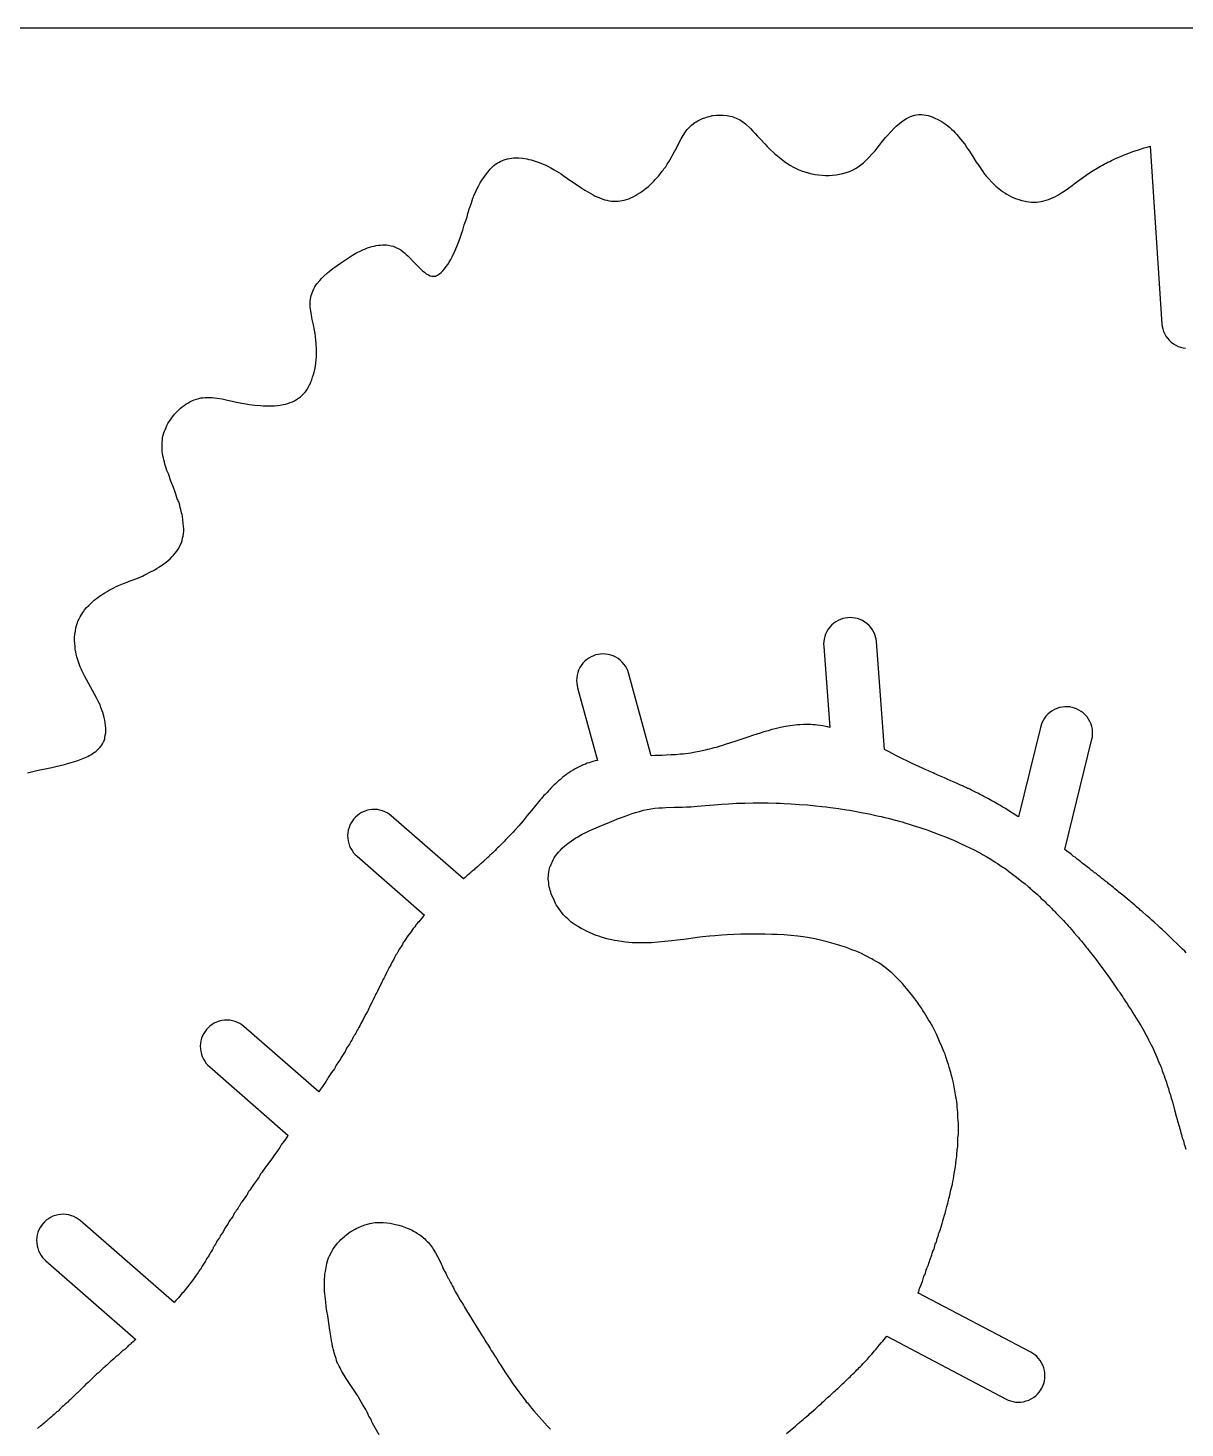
# Model space of a CAD drawing. Extents: x 0 to 1525, y 0 to 1525.
# Drawn here: x 265.7 to 480.9, y 1264.7 to 1525 of the extents above; entities that cross this region are included whole.
import ezdxf

# ---------------------------------------------------------------- set-up
doc = ezdxf.new("R2010")
doc.units = 0
doc.header["$MEASUREMENT"] = 0

msp = doc.modelspace()

# ---------------------------------------------------------------- linework, layer by layer
msp.add_lwpolyline([(0, 0), (0, 1525), (1525, 1525), (1525, 0), (0, 0)], close=True)
for points in [[(265.58, 1386.49), (266.06, 1386.6), (266.53, 1386.73), (267.03, 1386.86), (267.53, 1386.96), (268.53, 1387.17), (270.09, 1387.5), (270.86, 1387.67), (271.64, 1387.87), (272.44, 1388.06), (272.84, 1388.15), (273.23, 1388.26), (274.09, 1388.51), (274.93, 1388.79), (275.55, 1389.02), (276.17, 1389.26), (276.77, 1389.54), (277.06, 1389.69), (277.34, 1389.86), (277.86, 1390.18), (278.11, 1390.36), (278.33, 1390.55), (278.86, 1391.03), (279.11, 1391.29), (279.21, 1391.42), (279.31, 1391.57), (279.52, 1391.91), (279.72, 1392.27), (279.81, 1392.45), (279.88, 1392.64), (279.94, 1392.83), (279.97, 1393.03), (280.04, 1393.47), (280.11, 1393.92), (280.15, 1394.37), (280.15, 1394.59), (280.14, 1394.82), (280.02, 1395.81), (279.94, 1396.29), (279.83, 1396.77), (279.55, 1397.73), (279.23, 1398.67), (279.05, 1399.11), (278.85, 1399.55), (278.42, 1400.41), (277.65, 1401.82), (276.92, 1403.15), (276.15, 1404.53), (275.72, 1405.37), (275.52, 1405.8), (275.34, 1406.23), (275.02, 1407.14), (274.74, 1408.06), (274.62, 1408.53), (274.53, 1409.01), (274.45, 1409.5), (274.4, 1409.98), (274.35, 1410.54), (274.32, 1411.11), (274.32, 1411.68), (274.37, 1412.25), (274.46, 1412.86), (274.58, 1413.48), (274.74, 1414.09), (274.84, 1414.39), (274.95, 1414.68), (275.15, 1415.11), (275.37, 1415.52), (275.85, 1416.33), (276.01, 1416.57), (276.18, 1416.79), (276.55, 1417.22), (276.95, 1417.62), (277.35, 1418.01), (277.66, 1418.3), (277.98, 1418.57), (278.62, 1419.09), (278.94, 1419.33), (279.28, 1419.55), (279.62, 1419.76), (279.95, 1419.98), (280.36, 1420.24), (280.78, 1420.46), (281.22, 1420.68), (281.64, 1420.91), (282.08, 1421.13), (282.52, 1421.32), (283.44, 1421.68), (284.13, 1421.97), (284.48, 1422.12), (284.83, 1422.25), (285.89, 1422.65), (286.94, 1423.08), (287.29, 1423.24), (287.64, 1423.42), (288.33, 1423.78), (289.25, 1424.26), (289.7, 1424.52), (290.13, 1424.8), (290.94, 1425.38), (291.33, 1425.69), (291.72, 1426), (292.07, 1426.31), (292.41, 1426.64), (292.73, 1426.98), (293.04, 1427.34), (293.32, 1427.7), (293.57, 1428.08), (294.02, 1428.87), (294.11, 1429.06), (294.19, 1429.27), (294.32, 1429.68), (294.41, 1430.11), (294.49, 1430.53), (294.56, 1430.96), (294.62, 1431.41), (294.64, 1431.86), (294.61, 1432.3), (294.37, 1434.18), (294.31, 1434.5), (294.22, 1434.82), (294.13, 1435.14), (294.06, 1435.46), (293.99, 1435.86), (293.89, 1436.27), (293.77, 1436.68), (293.7, 1436.87), (293.61, 1437.06), (293.51, 1437.25), (293.43, 1437.46), (293.29, 1437.87), (293.17, 1438.29), (293.03, 1438.71), (292.72, 1439.52), (292.4, 1440.32), (292.24, 1440.72), (292.1, 1441.13), (291.83, 1441.95), (291.68, 1442.34), (291.51, 1442.73), (291.36, 1443.12), (291.22, 1443.53), (291.12, 1443.92), (291.04, 1444.31), (290.95, 1444.71), (290.84, 1445.09), (290.74, 1445.47), (290.67, 1445.85), (290.64, 1446.24), (290.63, 1446.63), (290.63, 1447.25), (290.63, 1447.87), (290.66, 1448.48), (290.7, 1448.79), (290.76, 1449.09), (290.93, 1449.71), (291.03, 1450.01), (291.16, 1450.3), (291.33, 1450.68), (291.5, 1451.07), (291.69, 1451.44), (291.8, 1451.63), (291.93, 1451.8), (292.18, 1452.13), (292.43, 1452.48), (292.93, 1453.16), (293.25, 1453.54), (293.6, 1453.89), (293.97, 1454.23), (294.35, 1454.54), (294.68, 1454.8), (295.02, 1455.04), (295.37, 1455.26), (295.74, 1455.46), (296.15, 1455.65), (296.57, 1455.83), (297, 1455.99), (297.44, 1456.12), (297.8, 1456.2), (298.18, 1456.25), (298.56, 1456.29), (298.93, 1456.3), (299.41, 1456.3), (299.89, 1456.28), (300.36, 1456.23), (300.83, 1456.17), (301.79, 1456.01), (302.74, 1455.82), (304.73, 1455.38), (305.78, 1455.18), (306.83, 1455.01), (307.88, 1454.87), (308.93, 1454.78), (309.43, 1454.74), (309.93, 1454.72), (310.93, 1454.73), (311.49, 1454.75), (312.04, 1454.8), (312.59, 1454.87), (313.14, 1454.97), (313.57, 1455.07), (314.01, 1455.19), (314.43, 1455.33), (314.84, 1455.49), (315.24, 1455.68), (315.62, 1455.9), (315.99, 1456.14), (316.33, 1456.41), (316.65, 1456.71), (316.96, 1457.02), (317.26, 1457.35), (317.51, 1457.71), (317.79, 1458.15), (318.05, 1458.62), (318.27, 1459.1), (318.36, 1459.35), (318.44, 1459.6), (318.58, 1460.08), (318.74, 1460.55), (318.89, 1461.02), (319.01, 1461.51), (319.11, 1462.1), (319.18, 1462.7), (319.31, 1463.9), (319.34, 1464.21), (319.35, 1464.52), (319.33, 1465.14), (319.25, 1466.37), (319.21, 1466.98), (319.14, 1467.59), (319.05, 1468.2), (318.93, 1468.8), (318.74, 1469.8), (318.64, 1470.3), (318.53, 1470.79), (318.45, 1471.18), (318.38, 1471.58), (318.33, 1471.98), (318.26, 1472.38), (318.19, 1472.74), (318.15, 1473.11), (318.13, 1473.48), (318.13, 1473.86), (318.14, 1474.23), (318.18, 1474.58), (318.24, 1474.93), (318.34, 1475.28), (318.64, 1476.09), (318.8, 1476.49), (319, 1476.87), (319.21, 1477.18), (319.45, 1477.48), (319.93, 1478.07), (320.26, 1478.44), (320.61, 1478.78), (321.35, 1479.44), (321.67, 1479.74), (322.02, 1480.02), (322.37, 1480.29), (322.73, 1480.54), (323.63, 1481.17), (324.53, 1481.79), (325.28, 1482.28), (326.04, 1482.76), (326.67, 1483.13), (327, 1483.29), (327.33, 1483.44), (327.71, 1483.61), (328.08, 1483.79), (328.45, 1483.96), (328.84, 1484.1), (329.63, 1484.34), (330.03, 1484.45), (330.43, 1484.54), (330.83, 1484.61), (331.23, 1484.64), (331.63, 1484.66), (332.03, 1484.66), (332.34, 1484.65), (332.64, 1484.61), (333.24, 1484.51), (333.6, 1484.4), (333.95, 1484.26), (334.63, 1483.93), (335.01, 1483.72), (335.36, 1483.46), (335.69, 1483.19), (336.02, 1482.9), (336.34, 1482.61), (336.65, 1482.3), (337.25, 1481.67), (337.99, 1480.91), (338.74, 1480.16), (339.06, 1479.86), (339.39, 1479.57), (339.75, 1479.3), (340.13, 1479.08), (340.44, 1478.94), (340.76, 1478.85), (340.93, 1478.83), (341.1, 1478.82), (341.27, 1478.84), (341.43, 1478.87), (341.64, 1478.95), (341.84, 1479.04), (342.02, 1479.14), (342.2, 1479.26), (342.53, 1479.54), (342.83, 1479.85), (343.16, 1480.23), (343.47, 1480.62), (343.76, 1481.03), (344.03, 1481.45), (344.3, 1481.95), (344.55, 1482.45), (345.03, 1483.47), (345.25, 1483.92), (345.44, 1484.38), (345.8, 1485.31), (346.2, 1486.36), (346.38, 1486.88), (346.54, 1487.42), (346.82, 1488.37), (347.14, 1489.31), (347.32, 1489.89), (347.47, 1490.48), (347.63, 1491.06), (347.72, 1491.36), (347.83, 1491.64), (348.14, 1492.51), (348.43, 1493.38), (348.51, 1493.62), (348.6, 1493.85), (348.81, 1494.29), (349.03, 1494.73), (349.24, 1495.18), (349.49, 1495.72), (349.78, 1496.23), (350.09, 1496.73), (350.43, 1497.22), (350.92, 1497.88), (351.43, 1498.53), (351.64, 1498.77), (351.87, 1498.99), (352.34, 1499.41), (352.63, 1499.65), (352.96, 1499.87), (353.3, 1500.07), (353.64, 1500.25), (353.92, 1500.37), (354.22, 1500.48), (354.84, 1500.66), (355.2, 1500.74), (355.58, 1500.79), (355.96, 1500.83), (356.33, 1500.84), (356.99, 1500.83), (357.63, 1500.77), (358.44, 1500.65), (358.84, 1500.57), (359.24, 1500.46), (359.99, 1500.24), (360.37, 1500.12), (360.73, 1499.98), (361.49, 1499.69), (361.87, 1499.53), (362.23, 1499.35), (362.89, 1499), (363.54, 1498.63), (364.39, 1498.13), (364.81, 1497.86), (365.23, 1497.59), (366.83, 1496.47), (367.68, 1495.9), (368.52, 1495.32), (368.87, 1495.09), (369.22, 1494.87), (369.93, 1494.45), (370.76, 1493.97), (371.19, 1493.75), (371.63, 1493.56), (372.47, 1493.22), (372.9, 1493.07), (373.33, 1492.96), (373.76, 1492.88), (374.18, 1492.82), (374.61, 1492.78), (375.03, 1492.78), (375.41, 1492.8), (375.79, 1492.84), (376.17, 1492.9), (376.53, 1492.98), (376.97, 1493.11), (377.4, 1493.26), (377.82, 1493.43), (378.23, 1493.62), (378.65, 1493.84), (379.06, 1494.08), (379.46, 1494.33), (379.85, 1494.59), (380.67, 1495.22), (381.06, 1495.55), (381.45, 1495.88), (381.76, 1496.19), (382.05, 1496.51), (382.34, 1496.83), (382.65, 1497.13), (382.84, 1497.32), (383.01, 1497.52), (383.32, 1497.94), (383.62, 1498.38), (383.78, 1498.59), (383.95, 1498.78), (384.13, 1498.99), (384.28, 1499.2), (384.57, 1499.65), (384.84, 1500.12), (385.12, 1500.57), (385.39, 1501.01), (385.64, 1501.45), (386.11, 1502.36), (387.15, 1504.36), (387.34, 1504.7), (387.54, 1505.02), (387.96, 1505.67), (388.11, 1505.89), (388.27, 1506.1), (388.63, 1506.5), (389.02, 1506.87), (389.43, 1507.21), (389.69, 1507.41), (389.96, 1507.58), (390.24, 1507.74), (390.53, 1507.89), (391.13, 1508.15), (391.74, 1508.38), (392.05, 1508.48), (392.37, 1508.57), (393.02, 1508.7), (393.68, 1508.78), (394.33, 1508.82), (394.99, 1508.81), (395.65, 1508.74), (395.98, 1508.69), (396.3, 1508.62), (396.62, 1508.53), (396.94, 1508.43), (397.53, 1508.2), (397.82, 1508.06), (398.1, 1507.91), (398.38, 1507.75), (398.64, 1507.57), (398.89, 1507.38), (399.14, 1507.17), (400.07, 1506.3), (400.51, 1505.84), (400.95, 1505.37), (401.38, 1504.89), (401.83, 1504.41), (402.72, 1503.46), (403.16, 1502.99), (403.61, 1502.55), (404.53, 1501.68), (404.82, 1501.41), (405.12, 1501.16), (405.74, 1500.67), (406.38, 1500.19), (407.03, 1499.73), (407.49, 1499.45), (407.96, 1499.18), (408.94, 1498.7), (409.54, 1498.44), (410.16, 1498.23), (410.8, 1498.05), (411.44, 1497.9), (412.08, 1497.78), (412.73, 1497.69), (413.38, 1497.63), (414.03, 1497.59), (414.69, 1497.59), (415.34, 1497.63), (415.99, 1497.7), (416.64, 1497.8), (417.26, 1497.93), (417.87, 1498.1), (418.46, 1498.32), (419.04, 1498.57), (419.58, 1498.86), (420.09, 1499.18), (420.58, 1499.53), (421.05, 1499.91), (421.52, 1500.34), (421.96, 1500.79), (422.82, 1501.7), (423.24, 1502.18), (423.64, 1502.68), (424.04, 1503.19), (424.44, 1503.69), (424.69, 1504), (424.93, 1504.33), (425.18, 1504.65), (425.45, 1504.95), (426.14, 1505.69), (426.83, 1506.43), (427.13, 1506.72), (427.45, 1507.01), (427.78, 1507.27), (428.12, 1507.53), (428.76, 1507.97), (429.09, 1508.18), (429.44, 1508.36), (429.8, 1508.52), (430.17, 1508.65), (430.55, 1508.76), (430.93, 1508.84), (431.38, 1508.89), (431.84, 1508.9), (432.29, 1508.87), (432.73, 1508.79), (433.12, 1508.7), (433.5, 1508.59), (433.87, 1508.46), (434.23, 1508.31), (435, 1507.94), (435.74, 1507.52), (436.1, 1507.29), (436.45, 1507.04), (437.12, 1506.5), (437.47, 1506.19), (437.81, 1505.87), (438.13, 1505.53), (438.44, 1505.18), (439.14, 1504.31), (439.85, 1503.45), (440.03, 1503.2), (440.2, 1502.93), (440.36, 1502.67), (440.54, 1502.41), (440.77, 1502.09), (440.99, 1501.76), (441.41, 1501.08), (442.06, 1500.05), (442.28, 1499.72), (442.51, 1499.4), (442.75, 1499.08), (442.97, 1498.75), (443.27, 1498.29), (443.61, 1497.84), (443.98, 1497.4), (444.36, 1496.99), (445.02, 1496.27), (445.36, 1495.92), (445.72, 1495.58), (446.33, 1495.09), (446.94, 1494.61), (447.34, 1494.33), (447.76, 1494.08), (448.63, 1493.61), (449.06, 1493.4), (449.51, 1493.23), (449.97, 1493.08), (450.44, 1492.95), (450.9, 1492.84), (451.38, 1492.75), (451.85, 1492.68), (452.33, 1492.64), (452.79, 1492.63), (453.24, 1492.64), (453.69, 1492.68), (454.13, 1492.74), (454.6, 1492.84), (455.05, 1492.96), (455.5, 1493.1), (455.94, 1493.27), (456.37, 1493.46), (456.8, 1493.67), (457.22, 1493.9), (457.63, 1494.15), (458.43, 1494.67), (459.22, 1495.22), (459.88, 1495.7), (460.53, 1496.19), (461.17, 1496.69), (461.84, 1497.16), (462.49, 1497.62), (463.15, 1498.07), (463.83, 1498.51), (464.52, 1498.94), (464.85, 1499.13), (465.18, 1499.31), (465.51, 1499.49), (465.84, 1499.68), (466.19, 1499.86), (466.54, 1500.03), (466.89, 1500.2), (467.24, 1500.38), (467.6, 1500.57), (467.98, 1500.73), (468.74, 1501.03), (469.43, 1501.34), (469.78, 1501.49), (470.13, 1501.63), (471.18, 1502.01), (472.24, 1502.37), (473.31, 1502.71), (473.85, 1502.86), (474.39, 1503), (476.59, 1469.93), (476.65, 1469.49), (476.75, 1469.05), (476.89, 1468.59), (477.08, 1468.16), (477.33, 1467.72), (477.61, 1467.31), (477.95, 1466.93), (478.32, 1466.58), (478.72, 1466.28), (479.15, 1466.01), (479.6, 1465.8), (480.07, 1465.63), (480.53, 1465.51), (481, 1465.44)], [(481.13, 1353.03), (480.83, 1353.33), (480.44, 1353.72), (480.05, 1354.1), (479.74, 1354.39), (479.43, 1354.7), (478.65, 1355.46), (478.33, 1355.75), (478.18, 1355.89), (478.03, 1356.05), (477.84, 1356.24), (477.64, 1356.42), (477.23, 1356.79), (476.62, 1357.37), (476.22, 1357.74), (475.82, 1358.09), (475.13, 1358.71), (474.74, 1359.07), (474.35, 1359.44), (473.72, 1359.99), (472.92, 1360.7), (472.57, 1360.98), (472.39, 1361.12), (472.22, 1361.27), (471.88, 1361.57), (471.53, 1361.87), (471.19, 1362.16), (470.85, 1362.46), (470.68, 1362.61), (470.5, 1362.75), (470.15, 1363.03), (469.6, 1363.49), (469.05, 1363.94), (468.59, 1364.32), (468.37, 1364.51), (468.13, 1364.69), (467.85, 1364.91), (467.58, 1365.15), (467.31, 1365.38), (467.03, 1365.59), (466.85, 1365.72), (466.68, 1365.87), (466.51, 1366.02), (466.33, 1366.15), (466.15, 1366.28), (465.98, 1366.43), (465.81, 1366.57), (465.63, 1366.7), (465.44, 1366.83), (465.28, 1366.98), (465.11, 1367.13), (464.93, 1367.26), (464.75, 1367.39), (464.58, 1367.54), (464.41, 1367.68), (464.23, 1367.81), (464.07, 1367.91), (463.93, 1368.04), (463.8, 1368.17), (463.64, 1368.28), (463.46, 1368.4), (463.29, 1368.54), (463.12, 1368.69), (462.94, 1368.83), (462.69, 1369.01), (462.45, 1369.21), (462.2, 1369.41), (461.94, 1369.59), (461.76, 1369.72), (461.59, 1369.87), (461.42, 1370.01), (461.24, 1370.14), (461.03, 1370.3), (460.83, 1370.46), (460.64, 1370.63), (460.43, 1370.78), (460.17, 1370.96), (459.92, 1371.16), (459.68, 1371.35), (459.43, 1371.54), (458.99, 1371.87), (458.55, 1372.21), (463.58, 1392.77), (463.66, 1393.21), (463.7, 1393.66), (463.7, 1394.13), (463.65, 1394.61), (463.55, 1395.1), (463.4, 1395.57), (463.2, 1396.04), (462.95, 1396.48), (462.66, 1396.89), (462.32, 1397.28), (461.96, 1397.62), (461.57, 1397.92), (461.16, 1398.17), (460.73, 1398.38), (460.31, 1398.54), (459.88, 1398.66), (459.43, 1398.74), (458.98, 1398.78), (458.51, 1398.77), (458.03, 1398.72), (457.55, 1398.62), (457.07, 1398.47), (456.6, 1398.27), (456.16, 1398.02), (455.75, 1397.73), (455.36, 1397.4), (455.02, 1397.03), (454.72, 1396.64), (454.47, 1396.23), (454.26, 1395.8), (454.1, 1395.38), (453.98, 1394.95), (449.91, 1378.31), (449.78, 1378.37), (449.66, 1378.45), (449.43, 1378.62), (448.82, 1378.99), (448.33, 1379.32), (448.03, 1379.5), (447.72, 1379.68), (447.47, 1379.83), (447.22, 1379.98), (446.88, 1380.19), (446.54, 1380.39), (446.29, 1380.53), (446.05, 1380.68), (445.44, 1381.03), (445.19, 1381.17), (444.94, 1381.31), (444.64, 1381.49), (444.33, 1381.64), (444.07, 1381.77), (443.83, 1381.92), (443.48, 1382.1), (443.14, 1382.29), (442.89, 1382.41), (442.64, 1382.54), (442.34, 1382.71), (442.03, 1382.84), (441.77, 1382.97), (441.53, 1383.11), (441.18, 1383.27), (440.84, 1383.43), (440.58, 1383.55), (440.45, 1383.6), (440.33, 1383.67), (440.16, 1383.77), (439.99, 1383.84), (439.81, 1383.91), (439.64, 1383.99), (439.39, 1384.11), (439.13, 1384.22), (438.53, 1384.5), (437.94, 1384.76), (437.33, 1385.03), (436.74, 1385.28), (436.13, 1385.55), (435.54, 1385.8), (434.93, 1386.07), (434.63, 1386.2), (434.34, 1386.32), (434.04, 1386.46), (433.73, 1386.59), (433.14, 1386.85), (432.53, 1387.13), (431.94, 1387.39), (431.59, 1387.55), (431.24, 1387.7), (430.23, 1388.18), (429.64, 1388.46), (429.03, 1388.77), (428.44, 1389.06), (427.83, 1389.37), (427.24, 1389.67), (426.54, 1390.01), (425.74, 1390.43), (424.97, 1390.82), (423.48, 1410.89), (423.42, 1411.33), (423.32, 1411.77), (423.17, 1412.22), (422.98, 1412.66), (422.73, 1413.09), (422.44, 1413.5), (422.11, 1413.88), (421.73, 1414.22), (421.33, 1414.53), (420.89, 1414.79), (420.44, 1415), (419.97, 1415.16), (419.51, 1415.28), (419.04, 1415.34), (418.59, 1415.36), (418.14, 1415.34), (417.69, 1415.28), (417.25, 1415.18), (416.8, 1415.03), (416.36, 1414.84), (415.93, 1414.59), (415.53, 1414.3), (415.15, 1413.97), (414.8, 1413.59), (414.5, 1413.19), (414.24, 1412.75), (414.02, 1412.3), (413.86, 1411.83), (413.75, 1411.37), (413.68, 1410.9), (413.66, 1410.45), (413.68, 1410), (414.79, 1394.95), (414.41, 1395.03), (414.04, 1395.11), (413.54, 1395.2), (413.04, 1395.29), (412.44, 1395.36), (412.09, 1395.4), (411.73, 1395.43), (411.28, 1395.46), (410.83, 1395.47), (409.93, 1395.47), (409.23, 1395.43), (408.78, 1395.4), (408.34, 1395.36), (407.44, 1395.24), (406.54, 1395.09), (405.64, 1394.91), (404.63, 1394.68), (404.04, 1394.52), (403.33, 1394.32), (402.54, 1394.09), (401.83, 1393.88), (401.23, 1393.69), (400.44, 1393.44), (399.74, 1393.19), (399.03, 1392.96), (398.24, 1392.71), (397.73, 1392.52), (397.34, 1392.39), (396.94, 1392.27), (396.54, 1392.12), (396.13, 1391.99), (395.53, 1391.81), (395.18, 1391.69), (395.01, 1391.63), (394.83, 1391.58), (394.43, 1391.46), (394.04, 1391.35), (393.64, 1391.23), (393.23, 1391.11), (392.84, 1391), (392.44, 1390.9), (392.04, 1390.8), (391.63, 1390.69), (390.84, 1390.52), (389.83, 1390.32), (388.93, 1390.17), (388.03, 1390.04), (387.54, 1389.99), (387.03, 1389.94), (386.13, 1389.86), (385.33, 1389.81), (384.43, 1389.77), (383.63, 1389.73), (382.33, 1389.69), (381.57, 1389.67), (377.36, 1405.06), (377.21, 1405.49), (377.03, 1405.9), (376.79, 1406.31), (376.52, 1406.7), (376.19, 1407.08), (375.83, 1407.42), (375.43, 1407.73), (375, 1408), (374.54, 1408.22), (374.06, 1408.39), (373.58, 1408.51), (373.09, 1408.58), (372.61, 1408.61), (372.13, 1408.58), (371.69, 1408.52), (371.25, 1408.41), (370.83, 1408.26), (370.41, 1408.08), (370, 1407.84), (369.61, 1407.57), (369.23, 1407.25), (368.89, 1406.89), (368.58, 1406.48), (368.31, 1406.05), (368.09, 1405.59), (367.92, 1405.12), (367.8, 1404.63), (367.73, 1404.14), (367.71, 1403.67), (367.73, 1403.19), (367.8, 1402.74), (367.9, 1402.31), (371.6, 1388.81), (371.16, 1388.7), (370.74, 1388.59), (370.38, 1388.48), (370.04, 1388.37), (369.69, 1388.26), (369.34, 1388.13), (368.94, 1387.97), (368.54, 1387.8), (367.83, 1387.45), (367.43, 1387.24), (367.04, 1387), (366.89, 1386.91), (366.73, 1386.83), (366.58, 1386.74), (366.44, 1386.63), (366.27, 1386.5), (366.08, 1386.38), (365.9, 1386.27), (365.73, 1386.12), (365.65, 1386.04), (365.56, 1385.97), (365.38, 1385.86), (365.19, 1385.73), (365.11, 1385.66), (365.03, 1385.57), (364.87, 1385.41), (364.69, 1385.28), (364.5, 1385.15), (364.33, 1385), (364.09, 1384.73), (363.83, 1384.49), (363.47, 1384.18), (363.29, 1384.02), (363.13, 1383.84), (362.94, 1383.62), (362.73, 1383.4), (362.48, 1383.12), (362.24, 1382.84), (362.04, 1382.63), (361.83, 1382.44), (361.62, 1382.25), (361.43, 1382.03), (361.18, 1381.74), (360.93, 1381.44), (360.13, 1380.48), (359.33, 1379.51), (358.53, 1378.55), (357.74, 1377.59), (356.94, 1376.65), (356.23, 1375.84), (355.88, 1375.45), (355.71, 1375.26), (355.54, 1375.06), (355.38, 1374.87), (355.19, 1374.72), (355.01, 1374.56), (354.83, 1374.39), (354.54, 1374.07), (354.24, 1373.74), (353.93, 1373.42), (353.64, 1373.09), (353.45, 1372.89), (353.24, 1372.72), (353.02, 1372.55), (352.83, 1372.35), (352.54, 1372.03), (352.24, 1371.72), (352.07, 1371.56), (351.88, 1371.42), (351.7, 1371.27), (351.53, 1371.11), (351.35, 1370.9), (351.16, 1370.71), (350.96, 1370.53), (350.74, 1370.37), (350.63, 1370.27), (350.51, 1370.17), (350.3, 1369.95), (350.09, 1369.73), (349.97, 1369.64), (349.84, 1369.56), (349.7, 1369.45), (349.58, 1369.32), (349.46, 1369.19), (349.34, 1369.07), (348.97, 1368.79), (348.8, 1368.64), (348.64, 1368.47), (348.47, 1368.31), (348.28, 1368.18), (348.1, 1368.04), (347.93, 1367.87), (347.85, 1367.79), (347.77, 1367.71), (347.58, 1367.58), (347.4, 1367.44), (347.31, 1367.36), (347.23, 1367.28), (347.1, 1367.13), (346.96, 1367.01), (346.65, 1366.78), (333.21, 1378.52), (332.85, 1378.8), (332.47, 1379.04), (332.05, 1379.25), (331.6, 1379.43), (331.13, 1379.56), (330.64, 1379.65), (330.13, 1379.68), (329.62, 1379.67), (329.12, 1379.6), (328.63, 1379.48), (328.16, 1379.31), (327.71, 1379.1), (327.3, 1378.85), (326.92, 1378.57), (326.58, 1378.27), (326.27, 1377.94), (326, 1377.58), (325.76, 1377.2), (325.54, 1376.77), (325.37, 1376.33), (325.23, 1375.85), (325.15, 1375.36), (325.11, 1374.85), (325.13, 1374.35), (325.2, 1373.84), (325.32, 1373.35), (325.48, 1372.88), (325.7, 1372.43), (325.94, 1372.02), (326.23, 1371.64), (326.53, 1371.31), (326.86, 1371), (339.41, 1360.03), (339.17, 1359.8), (338.95, 1359.55), (338.54, 1359.01), (338.36, 1358.81), (338.17, 1358.63), (337.99, 1358.44), (337.83, 1358.22), (337.71, 1358.05), (337.59, 1357.88), (337.33, 1357.55), (336.84, 1356.87), (336.33, 1356.17), (335.73, 1355.32), (335.55, 1355.05), (335.47, 1354.91), (335.41, 1354.76), (335.32, 1354.57), (335.19, 1354.38), (335.06, 1354.2), (334.93, 1354.02), (334.69, 1353.67), (334.58, 1353.48), (334.5, 1353.29), (334.46, 1353.17), (334.39, 1353.06), (334.24, 1352.84), (334.08, 1352.62), (334.01, 1352.5), (333.95, 1352.38), (333.84, 1352.12), (333.7, 1351.86), (333.41, 1351.34), (333.12, 1350.8), (332.83, 1350.26), (332.26, 1349.18), (332.01, 1348.64), (331.88, 1348.37), (331.73, 1348.1), (331.59, 1347.84), (331.46, 1347.57), (331.21, 1347.03), (330.93, 1346.47), (330.67, 1345.91), (330.53, 1345.64), (330.39, 1345.37), (330.25, 1345.11), (330.12, 1344.84), (329.86, 1344.29), (329.6, 1343.76), (329.32, 1343.2), (329.17, 1342.93), (329.04, 1342.65), (328.92, 1342.38), (328.78, 1342.11), (328.5, 1341.59), (328.22, 1341.04), (327.94, 1340.5), (327.65, 1339.97), (327.36, 1339.43), (327.21, 1339.16), (327.06, 1338.9), (326.9, 1338.64), (326.78, 1338.36), (326.71, 1338.23), (326.64, 1338.1), (326.47, 1337.84), (326.3, 1337.59), (326.23, 1337.46), (326.17, 1337.32), (326.11, 1337.18), (326.04, 1337.05), (325.87, 1336.8), (325.7, 1336.55), (325.62, 1336.42), (325.56, 1336.28), (325.44, 1336.01), (325.28, 1335.76), (324.92, 1335.26), (324.84, 1335.12), (324.77, 1334.97), (324.71, 1334.82), (324.63, 1334.67), (324.39, 1334.3), (324.13, 1333.94), (324.01, 1333.76), (323.93, 1333.57), (323.85, 1333.38), (323.74, 1333.2), (323.58, 1332.98), (323.44, 1332.77), (323.29, 1332.55), (323.13, 1332.34), (322.98, 1332.12), (322.87, 1331.9), (322.77, 1331.68), (322.64, 1331.46), (322.13, 1330.74), (321.89, 1330.38), (321.77, 1330.2), (321.63, 1330.02), (321.48, 1329.81), (321.37, 1329.59), (321.27, 1329.37), (321.14, 1329.16), (320.44, 1328.16), (320.09, 1327.67), (319.75, 1327.16), (305.81, 1339.34), (305.45, 1339.62), (305.07, 1339.86), (304.64, 1340.08), (304.2, 1340.25), (303.72, 1340.38), (303.23, 1340.47), (302.72, 1340.51), (302.22, 1340.49), (301.71, 1340.42), (301.22, 1340.3), (300.75, 1340.13), (300.3, 1339.92), (299.89, 1339.68), (299.51, 1339.39), (299.17, 1339.09), (298.87, 1338.76), (298.59, 1338.4), (298.35, 1338.02), (298.14, 1337.6), (297.96, 1337.15), (297.83, 1336.67), (297.74, 1336.18), (297.71, 1335.68), (297.72, 1335.17), (297.79, 1334.67), (297.91, 1334.17), (298.08, 1333.71), (298.29, 1333.26), (298.54, 1332.85), (298.82, 1332.46), (299.12, 1332.13), (299.45, 1331.82), (314.06, 1319.06), (313.92, 1318.9), (313.79, 1318.72), (313.53, 1318.37), (313.24, 1317.96), (312.93, 1317.55), (312.77, 1317.31), (312.63, 1317.06), (312.5, 1316.82), (312.34, 1316.58), (311.93, 1316.03), (311.54, 1315.48), (311.13, 1314.92), (310.63, 1314.23), (309.83, 1313.13), (309.43, 1312.57), (309.19, 1312.23), (308.93, 1311.89), (308.77, 1311.64), (308.63, 1311.39), (308.5, 1311.14), (308.34, 1310.9), (308.15, 1310.66), (307.98, 1310.42), (307.63, 1309.93), (307.24, 1309.37), (307.04, 1309.09), (306.83, 1308.82), (306.69, 1308.61), (306.57, 1308.4), (306.47, 1308.18), (306.34, 1307.97), (305.93, 1307.4), (305.69, 1307.05), (305.43, 1306.71), (305.34, 1306.59), (305.26, 1306.46), (305.13, 1306.21), (305.01, 1305.95), (304.93, 1305.83), (304.84, 1305.71), (304.68, 1305.5), (304.54, 1305.29), (304.39, 1305.07), (304.23, 1304.87), (304.08, 1304.66), (303.97, 1304.44), (303.87, 1304.22), (303.74, 1304.01), (303.44, 1303.58), (303.29, 1303.37), (303.13, 1303.16), (303.03, 1303.02), (302.97, 1302.87), (302.91, 1302.72), (302.84, 1302.58), (302.59, 1302.22), (302.33, 1301.86), (302.22, 1301.69), (302.13, 1301.5), (302.05, 1301.31), (301.94, 1301.13), (301.59, 1300.65), (301.43, 1300.4), (301.31, 1300.14), (301.25, 1300), (301.17, 1299.87), (300.98, 1299.62), (300.8, 1299.37), (300.72, 1299.24), (300.67, 1299.1), (300.62, 1298.97), (300.55, 1298.84), (300.37, 1298.59), (300.2, 1298.34), (300.12, 1298.21), (300.07, 1298.08), (300.02, 1297.95), (299.95, 1297.82), (299.77, 1297.56), (299.6, 1297.31), (299.52, 1297.19), (299.46, 1297.05), (299.38, 1296.87), (299.28, 1296.69), (299.16, 1296.51), (299.03, 1296.35), (298.88, 1296.13), (298.77, 1295.91), (298.67, 1295.68), (298.54, 1295.47), (298.28, 1295.11), (298.04, 1294.75), (297.86, 1294.39), (297.76, 1294.21), (297.64, 1294.04), (297.46, 1293.8), (297.28, 1293.55), (296.94, 1293.07), (296.23, 1292.11), (295.54, 1291.18), (295.18, 1290.72), (294.84, 1290.26), (294.67, 1290.05), (294.49, 1289.87), (294.3, 1289.69), (294.13, 1289.5), (293.84, 1289.11), (293.69, 1288.92), (293.52, 1288.75), (293.33, 1288.58), (293.16, 1288.38), (292.82, 1287.99), (275.35, 1303.24), (275, 1303.51), (274.62, 1303.75), (274.19, 1303.97), (273.75, 1304.14), (273.27, 1304.28), (272.78, 1304.36), (272.27, 1304.4), (271.77, 1304.38), (271.26, 1304.31), (270.77, 1304.19), (270.3, 1304.03), (269.85, 1303.81), (269.44, 1303.57), (269.06, 1303.28), (268.72, 1302.98), (268.42, 1302.65), (268.14, 1302.3), (267.9, 1301.92), (267.69, 1301.49), (267.51, 1301.05), (267.38, 1300.57), (267.29, 1300.08), (267.26, 1299.57), (267.27, 1299.06), (267.34, 1298.56), (267.46, 1298.07), (267.63, 1297.6), (267.84, 1297.15), (268.09, 1296.74), (268.37, 1296.36), (268.67, 1296.02), (269, 1295.72), (285.7, 1281.13), (285.47, 1280.95), (285.25, 1280.76), (284.84, 1280.35), (284.67, 1280.19), (284.49, 1280.06), (284.31, 1279.92), (284.14, 1279.77), (283.89, 1279.53), (283.64, 1279.28), (283.49, 1279.15), (283.33, 1279.04), (283.17, 1278.93), (283.03, 1278.8), (282.78, 1278.55), (282.54, 1278.31), (282.37, 1278.16), (282.18, 1278.02), (282, 1277.89), (281.83, 1277.73), (281.59, 1277.48), (281.33, 1277.24), (281.18, 1277.12), (281.03, 1277.01), (280.87, 1276.89), (280.73, 1276.75), (280.49, 1276.5), (280.24, 1276.26), (280.04, 1276.08), (279.83, 1275.93), (279.62, 1275.77), (279.43, 1275.57), (279.31, 1275.44), (279.18, 1275.32), (279.06, 1275.2), (278.94, 1275.07), (278.77, 1274.9), (278.59, 1274.77), (278.4, 1274.64), (278.23, 1274.48), (277.98, 1274.23), (277.74, 1273.98), (277.49, 1273.73), (277.24, 1273.47), (277.04, 1273.28), (276.83, 1273.12), (276.62, 1272.96), (276.43, 1272.78), (276.09, 1272.42), (275.74, 1272.06), (275.43, 1271.76), (275.14, 1271.46), (274.97, 1271.29), (274.79, 1271.15), (274.61, 1271.01), (274.43, 1270.85), (274.03, 1270.45), (273.54, 1269.95), (273.28, 1269.7), (273.04, 1269.45), (272.89, 1269.31), (272.73, 1269.2), (272.57, 1269.09), (272.43, 1268.95), (272.24, 1268.75), (272.03, 1268.56), (271.54, 1268.07), (271.3, 1267.85), (271.18, 1267.75), (271.04, 1267.66), (270.91, 1267.56), (270.78, 1267.44), (270.66, 1267.31), (270.54, 1267.19), (270.29, 1266.95), (270.03, 1266.71), (269.72, 1266.49), (269.57, 1266.38), (269.43, 1266.25), (269.06, 1265.88), (268.86, 1265.71), (268.64, 1265.57), (268.41, 1265.39), (268.2, 1265.19), (267.99, 1264.99), (267.87, 1264.91), (267.74, 1264.84), (267.66, 1264.79), (267.58, 1264.73), (267.44, 1264.58)], [(406.74, 1263.61), (408.14, 1264.74), (408.42, 1264.98), (408.68, 1265.23), (408.95, 1265.49), (409.23, 1265.72), (409.54, 1265.97), (409.84, 1266.21), (410.13, 1266.46), (410.44, 1266.71), (410.67, 1266.91), (410.89, 1267.13), (411.1, 1267.35), (411.33, 1267.55), (411.84, 1267.96), (412.09, 1268.17), (412.32, 1268.4), (412.76, 1268.83), (413.24, 1269.23), (413.48, 1269.43), (413.7, 1269.64), (414.14, 1270.08), (414.38, 1270.3), (414.63, 1270.51), (414.89, 1270.72), (415.13, 1270.93), (415.57, 1271.38), (415.79, 1271.59), (416.03, 1271.79), (416.28, 1271.99), (416.5, 1272.2), (416.93, 1272.64), (417.18, 1272.87), (417.44, 1273.07), (417.69, 1273.29), (417.81, 1273.4), (417.91, 1273.53), (418.12, 1273.76), (418.36, 1273.97), (418.6, 1274.17), (418.81, 1274.4), (419.06, 1274.67), (419.33, 1274.92), (419.61, 1275.17), (419.86, 1275.44), (420.07, 1275.67), (420.3, 1275.88), (420.54, 1276.1), (420.76, 1276.33), (421.02, 1276.62), (421.29, 1276.9), (421.56, 1277.18), (421.82, 1277.47), (422.22, 1277.94), (422.64, 1278.4), (423.14, 1278.98), (423.38, 1279.27), (423.62, 1279.57), (424.02, 1280.06), (424.44, 1280.53), (424.68, 1280.82), (424.91, 1281.12), (425.14, 1281.42), (425.39, 1281.71), (425.39, 1281.71), (447.61, 1270.02), (448.02, 1269.83), (448.44, 1269.68), (448.9, 1269.56), (449.37, 1269.48), (449.87, 1269.45), (450.37, 1269.48), (450.87, 1269.55), (451.36, 1269.68), (451.84, 1269.85), (452.29, 1270.07), (452.71, 1270.34), (453.11, 1270.64), (453.45, 1270.97), (453.77, 1271.33), (454.03, 1271.7), (454.26, 1272.08), (454.45, 1272.49), (454.6, 1272.92), (454.72, 1273.38), (454.79, 1273.85), (454.82, 1274.35), (454.8, 1274.84), (454.73, 1275.34), (454.6, 1275.84), (454.42, 1276.31), (454.2, 1276.77), (453.94, 1277.19), (453.63, 1277.58), (453.31, 1277.93), (452.95, 1278.24), (452.58, 1278.51), (452.19, 1278.73), (431.21, 1289.77), (431.29, 1289.88), (431.35, 1289.99), (431.41, 1290.23), (431.45, 1290.48), (431.48, 1290.6), (431.53, 1290.71), (432.03, 1291.9), (432.11, 1292.14), (432.17, 1292.38), (432.23, 1292.62), (432.32, 1292.86), (432.47, 1293.15), (432.59, 1293.44), (432.69, 1293.73), (432.76, 1294.04), (432.83, 1294.28), (432.92, 1294.52), (433.15, 1294.99), (433.25, 1295.28), (433.33, 1295.59), (433.41, 1295.89), (433.53, 1296.18), (433.74, 1296.65), (433.81, 1296.88), (433.86, 1297.13), (433.89, 1297.28), (433.94, 1297.43), (434.09, 1297.73), (434.23, 1298.03), (434.28, 1298.18), (434.3, 1298.33), (434.32, 1298.46), (434.35, 1298.58), (434.44, 1298.82), (434.55, 1299.05), (434.63, 1299.29), (434.72, 1299.6), (434.81, 1299.9), (434.91, 1300.2), (435, 1300.5), (435.06, 1300.74), (435.15, 1300.98), (435.32, 1301.45), (435.7, 1302.67), (435.84, 1303.15), (435.96, 1303.62), (436.16, 1304.24), (436.26, 1304.54), (436.34, 1304.85), (436.47, 1305.34), (436.6, 1305.83), (436.77, 1306.44), (436.85, 1306.74), (436.91, 1307.05), (436.98, 1307.36), (437.07, 1307.67), (437.16, 1307.97), (437.22, 1308.28), (437.29, 1308.72), (437.4, 1309.15), (437.52, 1309.58), (437.62, 1310.01), (437.71, 1310.51), (437.79, 1311.01), (437.87, 1311.5), (437.96, 1312), (438.08, 1312.62), (438.17, 1313.25), (438.25, 1313.87), (438.34, 1314.5), (438.38, 1314.81), (438.41, 1315.13), (438.44, 1315.44), (438.47, 1315.76), (438.51, 1316.07), (438.53, 1316.39), (438.56, 1316.71), (438.6, 1317.03), (438.64, 1317.33), (438.65, 1317.65), (438.62, 1318.28), (438.64, 1318.6), (438.69, 1318.91), (438.74, 1319.23), (438.75, 1319.38), (438.74, 1319.54), (438.73, 1319.98), (438.74, 1320.43), (438.75, 1320.87), (438.74, 1321.09), (438.72, 1321.31), (438.66, 1321.81), (438.65, 1322.32), (438.63, 1322.82), (438.6, 1323.33), (438.55, 1323.83), (438.52, 1324.34), (438.48, 1324.84), (438.41, 1325.35), (438.32, 1325.97), (438.27, 1326.29), (438.22, 1326.6), (438.15, 1326.97), (438.09, 1327.35), (437.97, 1328.1), (437.79, 1328.83), (437.62, 1329.57), (437.47, 1330.18), (437.3, 1330.79), (437.03, 1331.77), (436.88, 1332.25), (436.72, 1332.73), (436.4, 1333.7), (436.24, 1334.18), (436.04, 1334.65), (435.63, 1335.59), (435.23, 1336.53), (434.84, 1337.45), (434.64, 1337.91), (434.43, 1338.36), (433.96, 1339.27), (433.71, 1339.71), (433.45, 1340.15), (433.2, 1340.58), (432.95, 1341.02), (432.7, 1341.45), (432.42, 1341.86), (432.24, 1342.12), (432.08, 1342.39), (431.91, 1342.66), (431.72, 1342.91), (431.54, 1343.17), (431.37, 1343.43), (431.21, 1343.7), (431.02, 1343.95), (430.63, 1344.47), (430.44, 1344.72), (430.24, 1344.98), (429.68, 1345.66), (429.12, 1346.35), (428.73, 1346.84), (428.32, 1347.3), (427.88, 1347.77), (427.66, 1348.01), (427.43, 1348.23), (426.88, 1348.76), (426.62, 1349.03), (426.34, 1349.28), (425.84, 1349.69), (425.33, 1350.09), (424.84, 1350.46), (424.34, 1350.83), (423.9, 1351.13), (423.44, 1351.39), (422.9, 1351.72), (422.63, 1351.89), (422.34, 1352.04), (421.79, 1352.32), (421.24, 1352.61), (420.69, 1352.87), (420.13, 1353.12), (419.54, 1353.37), (418.93, 1353.6), (418.33, 1353.83), (418.04, 1353.95), (417.73, 1354.05), (416.88, 1354.33), (416.46, 1354.47), (416.03, 1354.59), (415.18, 1354.84), (414.33, 1355.07), (413.33, 1355.31), (412.04, 1355.59), (411.04, 1355.78), (409.83, 1355.97), (408.84, 1356.11), (407.54, 1356.24), (406.33, 1356.34), (405.03, 1356.41), (404.03, 1356.45), (402.73, 1356.48), (401.73, 1356.5), (400.53, 1356.5), (399.53, 1356.5), (398.23, 1356.47), (396.93, 1356.42), (395.73, 1356.36), (394.73, 1356.3), (393.43, 1356.2), (392.43, 1356.11), (391.14, 1355.97), (390.63, 1355.91), (390.13, 1355.84), (388.93, 1355.69), (387.64, 1355.52), (386.43, 1355.35), (385.34, 1355.23), (384.13, 1355.1), (382.84, 1354.98), (381.63, 1354.9), (380.63, 1354.86), (379.33, 1354.85), (378.68, 1354.87), (378.03, 1354.9), (377.43, 1354.94), (376.83, 1355), (376.03, 1355.11), (375.24, 1355.23), (374.76, 1355.31), (374.28, 1355.41), (373.33, 1355.65), (372.32, 1355.93), (371.83, 1356.09), (371.33, 1356.27), (370.38, 1356.66), (369.44, 1357.09), (368.99, 1357.33), (368.54, 1357.57), (368.26, 1357.73), (367.99, 1357.9), (367.45, 1358.25), (367.08, 1358.49), (366.71, 1358.75), (366.37, 1359.04), (366.06, 1359.34), (365.79, 1359.6), (365.52, 1359.85), (365.26, 1360.11), (365.01, 1360.39), (364.25, 1361.42), (364.07, 1361.68), (363.9, 1361.94), (363.76, 1362.22), (363.63, 1362.51), (363.39, 1363.1), (363.13, 1363.68), (363, 1363.98), (362.91, 1364.29), (362.82, 1364.59), (362.73, 1364.9), (362.63, 1365.27), (362.57, 1365.65), (362.52, 1366.03), (362.46, 1366.41), (362.42, 1366.72), (362.43, 1367.04), (362.46, 1367.36), (362.5, 1367.67), (362.6, 1368.42), (362.69, 1368.79), (362.75, 1368.98), (362.83, 1369.15), (362.96, 1369.44), (363.08, 1369.73), (363.2, 1370.03), (363.34, 1370.31), (363.56, 1370.69), (363.8, 1371.05), (364.07, 1371.4), (364.35, 1371.74), (364.69, 1372.12), (365.05, 1372.49), (365.43, 1372.83), (365.83, 1373.15), (367.03, 1374.06), (367.3, 1374.23), (367.58, 1374.38), (367.86, 1374.53), (368.13, 1374.7), (368.45, 1374.9), (368.77, 1375.08), (369.44, 1375.41), (370.03, 1375.7), (370.63, 1375.96), (371.33, 1376.27), (372.03, 1376.57), (373.14, 1377.03), (373.89, 1377.32), (374.63, 1377.62), (375.33, 1377.91), (376.04, 1378.18), (376.73, 1378.45), (377.44, 1378.71), (378.03, 1378.92), (378.64, 1379.11), (379.38, 1379.33), (379.75, 1379.43), (380.13, 1379.52), (380.83, 1379.67), (381.54, 1379.8), (382.28, 1379.9), (383.03, 1379.97), (383.68, 1380.01), (384.33, 1380.04), (385.83, 1380.08), (387.43, 1380.12), (388.18, 1380.14), (388.93, 1380.18), (390.13, 1380.27), (391.64, 1380.41), (393.23, 1380.55), (394.73, 1380.67), (395.94, 1380.75), (396.68, 1380.79), (397.43, 1380.82), (399.03, 1380.87), (400.53, 1380.9), (401.73, 1380.9), (403.33, 1380.89), (404.83, 1380.85), (405.59, 1380.83), (406.33, 1380.8), (407.63, 1380.73), (409.13, 1380.63), (410.63, 1380.52), (412.13, 1380.37), (413.33, 1380.24), (414.13, 1380.15), (414.93, 1380.06), (416.43, 1379.85), (417.93, 1379.62), (418.54, 1379.52), (419.13, 1379.41), (420.63, 1379.14), (422.13, 1378.84), (423.63, 1378.52), (424.34, 1378.35), (425.04, 1378.19), (425.68, 1378.03), (426.33, 1377.87), (426.69, 1377.78), (427.04, 1377.68), (427.74, 1377.48), (428.24, 1377.35), (428.74, 1377.2), (429.73, 1376.91), (430.33, 1376.72), (430.93, 1376.53), (431.53, 1376.34), (432.13, 1376.13), (432.73, 1375.93), (433.33, 1375.72), (434.14, 1375.42), (434.94, 1375.11), (436.63, 1374.44), (438.23, 1373.76), (439.14, 1373.36), (440.04, 1372.94), (440.85, 1372.55), (441.64, 1372.15), (442.44, 1371.74), (442.84, 1371.53), (443.24, 1371.31), (443.99, 1370.87), (444.74, 1370.42), (445.6, 1369.89), (446.02, 1369.62), (446.43, 1369.32), (446.7, 1369.13), (446.99, 1368.96), (447.27, 1368.8), (447.54, 1368.61), (448.04, 1368.23), (448.54, 1367.86), (449.54, 1367.09), (450.53, 1366.31), (451.13, 1365.82), (451.74, 1365.34), (451.93, 1365.18), (452.09, 1365.01), (452.26, 1364.84), (452.43, 1364.67), (453.44, 1363.84), (453.62, 1363.67), (453.79, 1363.49), (454.13, 1363.14), (454.37, 1362.93), (454.62, 1362.73), (454.85, 1362.52), (455.05, 1362.28), (455.13, 1362.18), (455.22, 1362.08), (455.44, 1361.92), (455.65, 1361.75), (455.74, 1361.65), (455.82, 1361.55), (455.91, 1361.42), (456.02, 1361.31), (456.26, 1361.09), (456.5, 1360.88), (456.62, 1360.77), (456.71, 1360.65), (456.88, 1360.46), (457.06, 1360.28), (457.25, 1360.11), (457.42, 1359.92), (457.62, 1359.69), (457.83, 1359.47), (458.05, 1359.26), (458.26, 1359.03), (458.59, 1358.65), (458.94, 1358.28), (459.17, 1358.04), (459.39, 1357.8), (459.82, 1357.3), (460.29, 1356.76), (460.75, 1356.2), (461.05, 1355.85), (461.35, 1355.51), (461.64, 1355.17), (461.92, 1354.81), (462.12, 1354.56), (462.33, 1354.32), (462.53, 1354.09), (462.72, 1353.83), (462.98, 1353.48), (463.27, 1353.13), (463.55, 1352.79), (463.82, 1352.44), (464.27, 1351.84), (464.72, 1351.24), (465.62, 1350.02), (466.52, 1348.8), (467.42, 1347.56), (467.67, 1347.2), (467.91, 1346.83), (468.16, 1346.46), (468.42, 1346.1), (468.61, 1345.85), (468.77, 1345.58), (468.94, 1345.31), (469.12, 1345.05), (469.31, 1344.79), (469.47, 1344.52), (469.64, 1344.25), (469.82, 1343.99), (470.01, 1343.73), (470.17, 1343.46), (470.34, 1343.19), (470.52, 1342.93), (470.7, 1342.67), (470.88, 1342.4), (471.21, 1341.86), (472.13, 1340.36), (472.65, 1339.49), (473.14, 1338.62), (473.64, 1337.73), (473.88, 1337.28), (474.11, 1336.82), (474.34, 1336.37), (474.58, 1335.93), (474.82, 1335.48), (475.04, 1335.02), (475.64, 1333.64), (475.98, 1332.83), (476.34, 1332.02), (476.44, 1331.78), (476.5, 1331.55), (476.63, 1331.07), (476.75, 1330.78), (476.89, 1330.48), (477.02, 1330.19), (477.07, 1330.04), (477.1, 1329.89), (477.13, 1329.73), (477.17, 1329.58), (477.29, 1329.28), (477.42, 1328.99), (477.47, 1328.84), (477.51, 1328.69), (477.58, 1328.38), (477.68, 1328.09), (477.79, 1327.79), (477.87, 1327.49), (477.96, 1327.18), (478.06, 1326.88), (478.16, 1326.58), (478.24, 1326.27), (478.31, 1325.96), (478.41, 1325.66), (478.6, 1325.05), (478.93, 1323.84), (479.26, 1322.63), (479.44, 1322.01), (479.52, 1321.7), (479.6, 1321.38), (479.68, 1321.08), (479.79, 1320.78), (479.89, 1320.48), (479.97, 1320.18), (480.04, 1319.87), (480.13, 1319.56), (480.23, 1319.25), (480.3, 1318.95), (480.38, 1318.64), (480.48, 1318.35), (480.59, 1318.05), (480.67, 1317.75), (480.74, 1317.44), (480.83, 1317.13), (481.02, 1316.52)], [(330.95, 1263.37), (330.01, 1265.13), (329.75, 1265.56), (329.63, 1265.79), (329.53, 1266.03), (329.48, 1266.18), (329.41, 1266.33), (329.24, 1266.6), (329.07, 1266.86), (328.99, 1267), (328.93, 1267.15), (328.72, 1267.62), (328.47, 1268.07), (327.96, 1268.94), (327.72, 1269.39), (327.46, 1269.83), (327.15, 1270.36), (327, 1270.63), (326.83, 1270.89), (326.57, 1271.26), (326.33, 1271.63), (325.83, 1272.38), (325.34, 1273.13), (324.85, 1273.87), (324.64, 1274.19), (324.44, 1274.51), (324.06, 1275.18), (323.88, 1275.51), (323.71, 1275.84), (323.53, 1276.18), (323.34, 1276.5), (323.25, 1276.67), (323.17, 1276.83), (323.06, 1277.19), (322.97, 1277.55), (322.85, 1277.9), (322.72, 1278.25), (322.63, 1278.62), (322.54, 1278.99), (322.44, 1279.35), (322.36, 1279.6), (322.3, 1279.84), (322.21, 1280.35), (322.14, 1280.85), (322.05, 1281.36), (321.93, 1282.11), (321.82, 1282.86), (321.67, 1283.74), (321.54, 1284.62), (321.41, 1285.5), (321.27, 1286.37), (321.15, 1287.24), (321.04, 1288.11), (320.91, 1289.12), (320.87, 1289.63), (320.84, 1290.14), (320.83, 1290.59), (320.83, 1291.04), (320.84, 1291.49), (320.83, 1291.94), (320.83, 1292.4), (320.85, 1292.85), (320.9, 1293.29), (320.97, 1293.74), (321.1, 1294.48), (321.27, 1295.22), (321.46, 1295.95), (321.58, 1296.31), (321.73, 1296.66), (322.15, 1297.45), (322.38, 1297.84), (322.62, 1298.21), (322.91, 1298.62), (323.23, 1299.01), (323.66, 1299.49), (323.88, 1299.72), (324.13, 1299.94), (324.53, 1300.27), (324.73, 1300.44), (324.93, 1300.6), (325.43, 1300.98), (325.68, 1301.17), (325.94, 1301.33), (326.53, 1301.66), (326.82, 1301.82), (327.13, 1301.97), (327.72, 1302.21), (328.33, 1302.42), (328.78, 1302.56), (329.24, 1302.68), (329.88, 1302.79), (330.21, 1302.84), (330.53, 1302.86), (331.14, 1302.88), (331.74, 1302.87), (332.39, 1302.81), (333.04, 1302.73), (333.54, 1302.63), (334.04, 1302.52), (334.64, 1302.36), (335.24, 1302.16), (335.89, 1301.94), (336.21, 1301.82), (336.53, 1301.68), (337.09, 1301.42), (337.37, 1301.28), (337.63, 1301.12), (337.85, 1300.98), (338.08, 1300.85), (338.31, 1300.72), (338.53, 1300.58), (339.02, 1300.22), (339.25, 1300.02), (339.45, 1299.81), (339.68, 1299.58), (339.91, 1299.36), (340.13, 1299.13), (340.32, 1298.88), (340.5, 1298.63), (340.69, 1298.38), (340.88, 1298.14), (341.05, 1297.88), (341.45, 1297.23), (341.82, 1296.55), (342.18, 1295.86), (342.54, 1295.18), (342.69, 1294.83), (342.83, 1294.47), (342.97, 1294.12), (343.06, 1293.96), (343.16, 1293.8), (343.27, 1293.64), (343.36, 1293.47), (343.52, 1293.12), (343.67, 1292.76), (343.76, 1292.59), (343.86, 1292.43), (344.06, 1292.09), (344.23, 1291.74), (344.41, 1291.38), (344.6, 1291.04), (344.79, 1290.72), (344.96, 1290.38), (345.13, 1290.05), (345.32, 1289.72), (345.7, 1289.09), (346.06, 1288.44), (346.46, 1287.8), (346.66, 1287.47), (346.84, 1287.14), (347.03, 1286.8), (347.23, 1286.48), (347.44, 1286.17), (347.64, 1285.84), (347.83, 1285.52), (348.03, 1285.2), (348.43, 1284.56), (348.83, 1283.92), (349.23, 1283.27), (349.64, 1282.63), (350.04, 1281.98), (350.43, 1281.34), (350.83, 1280.7), (351.23, 1280.06), (351.63, 1279.41), (351.83, 1279.09), (352.05, 1278.78), (352.26, 1278.47), (352.46, 1278.15), (352.86, 1277.5), (353.26, 1276.86), (353.66, 1276.22), (354.06, 1275.58), (354.49, 1274.94), (354.92, 1274.29), (355.33, 1273.67), (355.54, 1273.36), (355.75, 1273.05), (356.95, 1271.41), (357.55, 1270.61), (358.15, 1269.8), (358.34, 1269.55), (358.55, 1269.31), (358.75, 1269.07), (358.95, 1268.82), (359.14, 1268.57), (359.34, 1268.33), (359.75, 1267.86), (360.75, 1266.71), (361.75, 1265.59), (362.29, 1265.02), (362.83, 1264.46)]]:
    msp.add_lwpolyline(points)

doc.saveas('drawing.dxf')
